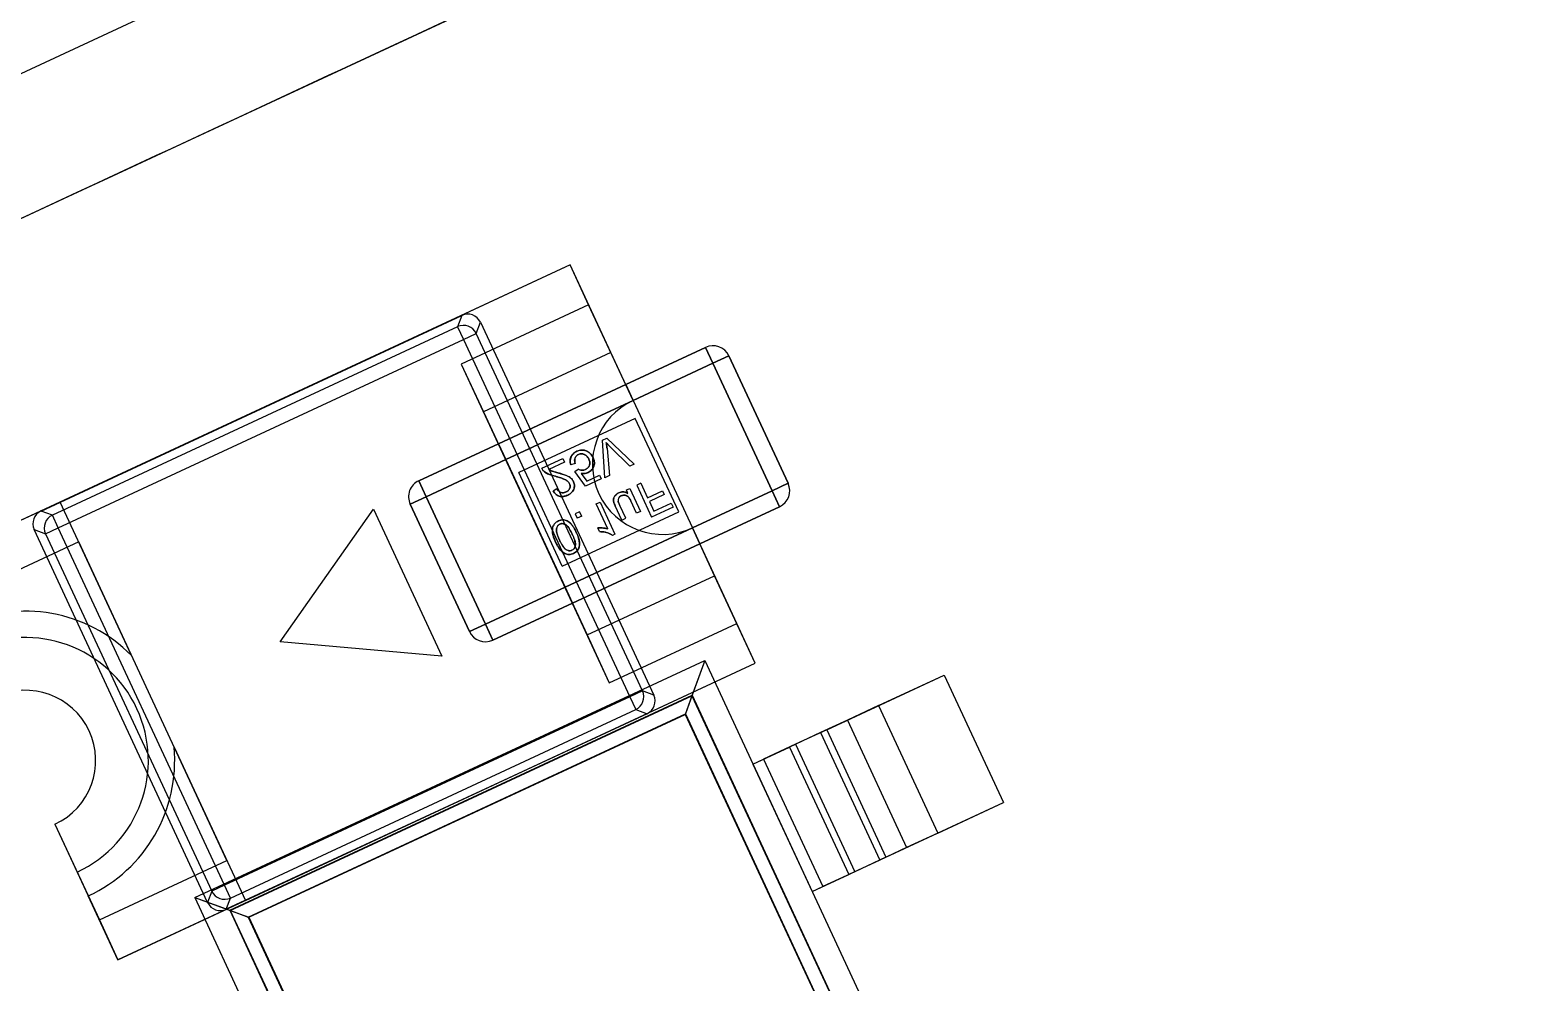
# Model space of a CAD drawing. Header units: millimetres. Extents: x 15 to 205, y 5 to 292.
# Drawn here: x 103.818 to 108.08, y 190.354 to 193.063 of the extents above; entities that cross this region are included whole.
import ezdxf

# ---------------------------------------------------------------- set-up
doc = ezdxf.new("R2010")
doc.units = ezdxf.units.MM

msp = doc.modelspace()

# ---------------------------------------------------------------- linework, layer by layer
at = {"color": 7, "linetype": 'Continuous', "lineweight": 25}
for p, q in [((78.9422, 181.3827), (111.4162, 196.4851)), ((109.3115, 195.0933), (77.5756, 180.3343)), ((105.3548, 192.3946), (103.5413, 191.5512)), ((105.3548, 192.3946), (103.904, 191.7199)), ((105.4075, 192.2812), (105.3548, 192.3946)), ((105.4708, 192.1452), (105.3548, 192.3946)), ((105.4075, 192.2812), (105.0448, 192.1126)), ((105.4708, 192.1452), (105.4075, 192.2812)), ((105.534, 192.0092), (105.4075, 192.2812)), ((103.8496, 191.6945), (105.0466, 192.2512)), ((105.0466, 192.2512), (105.0348, 192.219)), ((105.0879, 192.1997), (105.0996, 192.2318)), ((105.0996, 192.2318), (105.5931, 191.1709)), ((105.0348, 192.219), (103.8818, 191.6828)), ((105.0348, 192.219), (105.0517, 192.1828)), ((105.0517, 192.1828), (105.0879, 192.1997)), ((105.5609, 191.1826), (105.0879, 192.1997)), ((103.8986, 191.6466), (105.0517, 192.1828)), ((105.0517, 192.1828), (105.5247, 191.1658)), ((105.5135, 192.0548), (105.7401, 192.1602)), ((105.7401, 192.1602), (105.5135, 192.0548)), ((105.7401, 192.1602), (105.7612, 192.1149)), ((105.7612, 192.1149), (105.7401, 192.1602)), ((105.7401, 192.1602), (105.7401, 192.1602)), ((105.0448, 192.1126), (105.1081, 191.9765)), ((105.0448, 192.1126), (105.4665, 191.2058)), ((105.4708, 192.1452), (105.1081, 191.9765)), ((105.534, 192.0092), (105.4708, 192.1452)), ((105.5345, 192.0094), (105.7612, 192.1149)), ((105.7612, 192.1149), (105.5345, 192.0094)), ((105.7612, 192.1149), (105.8066, 192.1359)), ((105.8066, 192.1359), (105.7612, 192.1149)), ((105.7612, 192.1149), (105.9299, 191.7522)), ((105.9299, 191.7522), (105.7612, 192.1149)), ((105.9752, 191.7733), (105.8066, 192.1359)), ((105.8066, 192.1359), (105.8066, 192.1359)), ((105.8066, 192.1359), (105.9752, 191.7733)), ((105.5135, 192.0548), (105.1508, 191.8861)), ((105.1508, 191.8861), (105.5135, 192.0548)), ((105.5135, 192.0548), (105.5345, 192.0094)), ((105.5345, 192.0094), (105.5135, 192.0548)), ((105.5135, 192.0548), (105.5135, 192.0548)), ((105.1081, 191.9765), (105.4033, 191.3418)), ((105.1719, 191.8408), (105.5345, 192.0094)), ((105.5345, 192.0094), (105.1719, 191.8408)), ((105.5345, 192.0094), (105.7032, 191.6467)), ((105.5345, 192.0094), (105.7032, 191.6467)), ((105.5402, 191.9581), (105.209, 191.8041)), ((105.664, 191.6919), (105.5402, 191.9581)), ((105.4468, 191.8963), (105.4592, 191.902)), ((105.4539, 191.7893), (105.4468, 191.8963)), ((105.4592, 191.902), (105.5369, 191.8279)), ((104.9241, 191.7807), (105.1508, 191.8861)), ((105.1508, 191.8861), (104.9241, 191.7807)), ((105.1508, 191.8861), (105.1719, 191.8408)), ((105.1508, 191.8861), (105.1508, 191.8861)), ((105.1719, 191.8408), (105.1508, 191.8861)), ((105.4599, 191.8722), (105.4669, 191.7953)), ((105.5246, 191.8222), (105.4695, 191.8766)), ((105.1719, 191.8408), (104.9452, 191.7353)), ((104.9452, 191.7353), (105.1719, 191.8408)), ((105.1719, 191.8408), (105.3405, 191.4781)), ((105.1719, 191.8408), (105.3405, 191.4781)), ((105.2742, 191.816), (105.3341, 191.8438)), ((105.3391, 191.8331), (105.2946, 191.8125)), ((105.3341, 191.8438), (105.3391, 191.8331)), ((105.3692, 191.8301), (105.3571, 191.8256)), ((105.368, 191.8074), (105.3778, 191.8136)), ((105.3984, 191.7649), (105.368, 191.8074)), ((105.4056, 191.8467), (105.407, 191.8445)), ((105.5369, 191.8279), (105.5246, 191.8222)), ((104.9241, 191.7807), (104.9241, 191.7807)), ((104.9452, 191.7353), (104.9241, 191.7807)), ((104.9241, 191.7807), (104.9452, 191.7353)), ((105.3328, 191.5379), (105.209, 191.8041)), ((105.3514, 191.7754), (105.3524, 191.7739)), ((105.3665, 191.7726), (105.3657, 191.7752)), ((105.3862, 191.8017), (105.4024, 191.7797)), ((105.4435, 191.7859), (105.3984, 191.7649)), ((105.4024, 191.7797), (105.4385, 191.7965)), ((105.4385, 191.7965), (105.4435, 191.7859)), ((105.4669, 191.7953), (105.4539, 191.7893)), ((105.5563, 191.7736), (105.5443, 191.768)), ((105.5443, 191.768), (105.5865, 191.6774)), ((105.5563, 191.7736), (105.5755, 191.7324)), ((105.9299, 191.7522), (105.9752, 191.7733)), ((105.9752, 191.7733), (105.9299, 191.7522)), ((105.9752, 191.7733), (105.9752, 191.7733)), ((104.9452, 191.7353), (104.8998, 191.7143)), ((104.8998, 191.7143), (104.9452, 191.7353)), ((104.9452, 191.7353), (105.1138, 191.3726)), ((105.1138, 191.3726), (104.9452, 191.7353)), ((105.3064, 191.7521), (105.3173, 191.7586)), ((105.5149, 191.7544), (105.5248, 191.759)), ((105.5194, 191.7447), (105.5149, 191.7544)), ((105.5248, 191.759), (105.5554, 191.6933)), ((105.5442, 191.6881), (105.5279, 191.7233)), ((105.5755, 191.7324), (105.618, 191.7522)), ((105.623, 191.7415), (105.5805, 191.7217)), ((105.5805, 191.7217), (105.5935, 191.6937)), ((105.618, 191.7522), (105.623, 191.7415)), ((105.9299, 191.7522), (105.7032, 191.6467)), ((105.7032, 191.6467), (105.9299, 191.7522)), ((105.9299, 191.7522), (105.951, 191.7068)), ((105.951, 191.7068), (105.9299, 191.7522)), ((103.904, 191.7199), (103.5413, 191.5512)), ((103.8818, 191.6828), (103.8496, 191.6945)), ((103.8986, 191.6466), (103.8818, 191.6828)), ((104.107, 191.2834), (103.904, 191.7199)), ((104.5303, 191.3218), (104.7956, 191.6999)), ((104.7956, 191.6999), (104.9904, 191.2811)), ((104.8998, 191.7143), (104.8998, 191.7143)), ((105.0685, 191.3516), (104.8998, 191.7143)), ((104.8998, 191.7143), (105.0685, 191.3516)), ((105.3328, 191.5379), (105.664, 191.6919)), ((105.382, 191.6926), (105.3694, 191.6867)), ((105.3694, 191.6867), (105.3753, 191.674)), ((105.3879, 191.6799), (105.3753, 191.674)), ((105.3879, 191.6799), (105.382, 191.6926)), ((105.4291, 191.7145), (105.4402, 191.7196)), ((105.4621, 191.6436), (105.4291, 191.7145)), ((105.4402, 191.7196), (105.4825, 191.6286)), ((105.5022, 191.6685), (105.4832, 191.7092)), ((105.5133, 191.6737), (105.4963, 191.7101)), ((105.5554, 191.6933), (105.5442, 191.6881)), ((105.6477, 191.7058), (105.5865, 191.6774)), ((105.5935, 191.6937), (105.6427, 191.7166)), ((105.6427, 191.7166), (105.6477, 191.7058)), ((105.7243, 191.6014), (105.951, 191.7068)), ((105.951, 191.7068), (105.7243, 191.6014)), ((105.951, 191.7068), (105.951, 191.7068)), ((104.3236, 190.5805), (103.8302, 191.6415)), ((103.8302, 191.6415), (103.8624, 191.6297)), ((103.8624, 191.6297), (103.8986, 191.6466)), ((104.3716, 190.6295), (103.8986, 191.6466)), ((105.7032, 191.6467), (105.3405, 191.4781)), ((105.3405, 191.4781), (105.7032, 191.6467)), ((105.4386, 191.6358), (105.4336, 191.6466)), ((105.5022, 191.6685), (105.5133, 191.6737)), ((105.766, 191.5105), (105.7027, 191.6465)), ((105.8292, 191.3745), (105.7027, 191.6465)), ((105.7032, 191.6467), (105.7243, 191.6014)), ((105.7243, 191.6014), (105.7032, 191.6467)), ((103.9567, 191.6065), (103.5941, 191.4378)), ((103.8624, 191.6297), (104.3354, 190.6127)), ((104.3784, 190.6998), (103.9567, 191.6065)), ((105.3616, 191.4327), (105.7243, 191.6014)), ((105.7243, 191.6014), (105.3616, 191.4327)), ((105.4825, 191.6286), (105.4754, 191.6253)), ((105.7243, 191.6014), (105.7243, 191.6014)), ((105.4033, 191.3418), (105.766, 191.5105)), ((105.8292, 191.3745), (105.766, 191.5105)), ((105.8819, 191.2611), (105.766, 191.5105)), ((105.1138, 191.3726), (105.3405, 191.4781)), ((105.3405, 191.4781), (105.1138, 191.3726)), ((105.3616, 191.4327), (105.3405, 191.4781)), ((105.3405, 191.4781), (105.3616, 191.4327)), ((105.1349, 191.3273), (105.3616, 191.4327)), ((105.3616, 191.4327), (105.1349, 191.3273)), ((105.3616, 191.4327), (105.3616, 191.4327)), ((105.1138, 191.3726), (105.0685, 191.3516)), ((105.0685, 191.3516), (105.1138, 191.3726)), ((105.0685, 191.3516), (105.0685, 191.3516)), ((105.1138, 191.3726), (105.1349, 191.3273)), ((105.1349, 191.3273), (105.1138, 191.3726)), ((105.4033, 191.3418), (105.4665, 191.2058)), ((105.4665, 191.2058), (105.8292, 191.3745)), ((105.8819, 191.2611), (105.8292, 191.3745)), ((104.9904, 191.2811), (104.5303, 191.3218)), ((105.1349, 191.3273), (105.1349, 191.3273)), ((104.0685, 190.4178), (105.8819, 191.2611)), ((104.2873, 190.5945), (105.7381, 191.2692)), ((104.2873, 190.5945), (105.7381, 191.2692)), ((104.4311, 190.5864), (105.8819, 191.2611)), ((105.7381, 191.2692), (105.7013, 191.1685)), ((105.7381, 191.2692), (105.7019, 191.1702)), ((105.7381, 191.2692), (106.9821, 188.5944)), ((105.7381, 191.2692), (105.7381, 191.2692)), ((105.7381, 191.2692), (106.9821, 188.5944)), ((106.085, 191.0721), (106.4192, 191.2276)), ((106.2327, 191.1408), (106.4192, 191.2276)), ((106.4192, 191.2276), (106.4192, 191.2276)), ((106.4192, 191.2276), (106.5879, 190.8649)), ((106.4192, 191.2276), (106.5879, 190.8649)), ((104.3863, 190.5584), (105.7019, 191.1702)), ((104.3881, 190.5577), (105.7013, 191.1685)), ((105.5609, 191.1826), (105.5247, 191.1658)), ((105.5931, 191.1709), (105.5609, 191.1826)), ((105.7013, 191.1685), (105.682, 191.1157)), ((105.7019, 191.1702), (105.6828, 191.1178)), ((105.7013, 191.1685), (106.8813, 188.6312)), ((105.7019, 191.1702), (106.8831, 188.6305)), ((105.5247, 191.1658), (104.3716, 190.6295)), ((104.3884, 190.5933), (105.5415, 191.1295)), ((105.5247, 191.1658), (105.5415, 191.1295)), ((105.5415, 191.1295), (105.5737, 191.1178)), ((106.2327, 191.1408), (106.1439, 191.0995)), ((106.2327, 191.1408), (106.4013, 190.7781)), ((105.5737, 191.1178), (104.3767, 190.5611)), ((104.4388, 190.5392), (105.6828, 191.1178)), ((104.4409, 190.5385), (105.682, 191.1157)), ((105.682, 191.1157), (106.8285, 188.6504)), ((105.6828, 191.1178), (106.8306, 188.6497)), ((106.1439, 191.0995), (106.0677, 191.0641)), ((106.1439, 191.0995), (106.3125, 190.7368)), ((106.0677, 191.0641), (105.9789, 191.0228)), ((106.085, 191.0721), (105.9962, 191.0309)), ((106.0677, 191.0641), (106.2364, 190.7014)), ((106.085, 191.0721), (106.2537, 190.7095)), ((104.2282, 191.0229), (104.4311, 190.5864)), ((105.8751, 190.9746), (105.9789, 191.0228)), ((105.9962, 191.0309), (105.9051, 190.9885)), ((105.9789, 191.0228), (106.1476, 190.6601)), ((105.9962, 191.0309), (106.1649, 190.6682)), ((105.8751, 190.9746), (105.9051, 190.9885)), ((105.8751, 190.9746), (106.0438, 190.6119)), ((105.8751, 190.9746), (106.0438, 190.6119)), ((105.8751, 190.9746), (105.8751, 190.9746)), ((105.9051, 190.9885), (106.0737, 190.6258)), ((106.2537, 190.7095), (106.5879, 190.8649)), ((106.4013, 190.7781), (106.5879, 190.8649)), ((106.5879, 190.8649), (106.5879, 190.8649)), ((103.8892, 190.8031), (104.0157, 190.5311)), ((103.8892, 190.8031), (103.9525, 190.6671)), ((106.4013, 190.7781), (106.3125, 190.7368)), ((104.0157, 190.5311), (104.3784, 190.6998)), ((106.2364, 190.7014), (106.1476, 190.6601)), ((106.2537, 190.7095), (106.1649, 190.6682)), ((106.3125, 190.7368), (106.2364, 190.7014)), ((103.9525, 190.6671), (104.0157, 190.5311)), ((103.9525, 190.6671), (103.9841, 190.5991)), ((106.0438, 190.6119), (106.1476, 190.6601)), ((106.1649, 190.6682), (106.0737, 190.6258)), ((104.3354, 190.6127), (104.3236, 190.5805)), ((104.3716, 190.6295), (104.3354, 190.6127)), ((104.3884, 190.5933), (104.3716, 190.6295)), ((106.0438, 190.6119), (106.0737, 190.6258)), ((106.0438, 190.6119), (106.0438, 190.6119)), ((104.0685, 190.4178), (103.9841, 190.5991)), ((104.4311, 190.5864), (104.0685, 190.4178)), ((104.2873, 190.5945), (104.3881, 190.5577)), ((104.2873, 190.5945), (105.5313, 187.9197)), ((104.2873, 190.5945), (105.5313, 187.9197)), ((104.2873, 190.5945), (104.2873, 190.5945)), ((104.2873, 190.5945), (104.3863, 190.5584)), ((104.3767, 190.5611), (104.3884, 190.5933)), ((104.0157, 190.5311), (104.0685, 190.4178)), ((104.3863, 190.5584), (104.4388, 190.5392)), ((104.3863, 190.5584), (105.5674, 188.0187)), ((104.3881, 190.5577), (105.5681, 188.0204)), ((104.3881, 190.5577), (104.4409, 190.5385)), ((104.4388, 190.5392), (105.5866, 188.0711)), ((104.4409, 190.5385), (105.5874, 188.0732))]:
    msp.add_line(p, q, dxfattribs=at)
for centre, radius, start, end in [((105.0516, 192.1827), 0.0401, 25.1248, 114.7576), ((105.7612, 192.1149), 0.05, 24.9412, 114.9412), ((105.7612, 192.1149), 0.05, 24.9412, 114.9412), ((105.6184, 191.8279), 0.2, 114.9412, 294.9412), ((105.6184, 191.8279), 0.2, 114.9412, 294.9412), ((104.9452, 191.7353), 0.05, 114.9412, 204.9412), ((104.9452, 191.7353), 0.05, 114.9412, 204.9412), ((105.9299, 191.7522), 0.05, 294.9412, 24.9412), ((105.9299, 191.7522), 0.05, 294.9412, 24.9412), ((103.8988, 191.6465), 0.0401, 115.1248, 204.7576), ((103.8049, 190.9845), 0.425, 44.6912, 114.9412), ((103.8049, 190.9845), 0.425, 44.6912, 114.9412), ((105.1138, 191.3726), 0.05, 204.9412, 294.9412), ((105.1138, 191.3726), 0.05, 204.9412, 294.9412), ((103.8049, 190.9845), 0.35, 294.9412, 114.9412), ((103.8049, 190.9845), 0.35, 294.9412, 114.9412), ((103.8049, 190.9845), 0.2, 294.9412, 114.9412), ((103.8049, 190.9845), 0.2, 294.9412, 114.9412), ((105.5245, 191.1658), 0.0401, 295.1248, 24.7576), ((103.8049, 190.9845), 0.425, 294.9412, 5.1913), ((103.8049, 190.9845), 0.425, 294.9412, 5.1913), ((104.3717, 190.6297), 0.0401, 205.1248, 294.7576)]:
    msp.add_arc(centre, radius, start, end, dxfattribs=at)
for centre, major_axis in [((105.0634, 192.2149), (0.0138, 0.0377)), ((103.8666, 191.6583), (-0.0377, 0.0138)), ((105.5567, 191.1541), (0.0377, -0.0138)), ((104.3599, 190.5975), (-0.0138, -0.0377))]:
    msp.add_ellipse(centre, major_axis=major_axis, ratio=0.997265, start_param=5.499157, end_param=7.067214, dxfattribs=at)
at = {"color": 7, "linetype": 'Continuous', "lineweight": 25, "extrusion": (-3.68652e-08, 7.92698e-08, 1)}
msp.add_ellipse((105.5144, 191.7219), major_axis=(0.0226, -0.0069, 0), ratio=0.721307, start_param=2.453792, end_param=3.525655, dxfattribs=at)
at = {"color": 7, "linetype": 'Continuous', "lineweight": 25, "extrusion": (-5.5803e-08, 1.69604e-08, 1)}
msp.add_ellipse((105.5144, 191.7219), major_axis=(0.0226, -0.0069, 0), ratio=0.721307, start_param=2.453792, end_param=3.525655, dxfattribs=at)
at = {"color": 7, "linetype": 'Continuous', "lineweight": 25}
for points, knots in [([(126.2342, 206.1335), (123.4476, 204.8375), (117.9458, 202.2789), (109.6769, 198.4331), (100.006, 193.9358), (88.8841, 188.7635), (80.5296, 184.8781), (76.3635, 182.9406)], [0, 0, 0, 0, 0.167631, 0.330958, 0.497429, 0.749386, 1, 1, 1, 1]), ([(110.4541, 192.1175), (110.6139, 191.7577), (110.9335, 191.0379), (111.2912, 190.0856), (111.5376, 189.2799), (111.6381, 188.7191), (111.6414, 188.2762), (111.589, 187.9459), (111.4648, 187.63), (111.2646, 187.3216), (110.9875, 187.0335), (110.542, 186.6785), (109.921, 186.2955), (109.0889, 185.8868), (108.1915, 185.5007), (107.227, 185.1754), (106.3875, 184.9966), (105.6962, 184.9464), (105.1545, 184.989), (104.64, 185.1404), (104.1421, 185.4083), (103.6818, 185.7986), (103.1656, 186.3867), (102.6342, 187.1694), (102.0975, 188.1343), (101.6784, 189.158), (101.3793, 190.1156), (101.2208, 190.9313), (101.1958, 191.5951), (101.2817, 192.171), (101.4978, 192.6972), (101.8394, 193.2049), (102.3166, 193.6862), (103.0876, 194.2793), (104.1391, 194.917), (105.3402, 195.4734), (106.2862, 195.8057), (106.9416, 195.9299), (107.4853, 195.9411), (107.9621, 195.7952), (108.3427, 195.5311), (108.7073, 195.1735), (109.1687, 194.5489), (109.6399, 193.7349), (110.0917, 192.8803), (110.3333, 192.3718), (110.4541, 192.1175)], [0, 0, 0, 0, 0.034501, 0.069013, 0.090616, 0.112157, 0.123134, 0.134092, 0.145182, 0.156274, 0.169047, 0.181851, 0.207461, 0.233145, 0.26306, 0.29304, 0.322803, 0.339536, 0.356238, 0.373128, 0.390026, 0.409638, 0.429295, 0.461542, 0.49376, 0.525987, 0.558206, 0.582571, 0.601283, 0.619951, 0.637409, 0.65489, 0.676883, 0.698933, 0.741893, 0.784864, 0.814612, 0.829766, 0.844855, 0.864875, 0.877736, 0.890629, 0.914635, 0.950671, 0.975335, 1, 1, 1, 1]), ([(109.9144, 193.2105), (109.7293, 193.5529), (109.4264, 194.1134), (108.9663, 194.8313), (108.6004, 195.2818), (108.2631, 195.5793), (107.9771, 195.7591), (107.6548, 195.8747), (107.2913, 195.9257), (106.8965, 195.9043), (106.3515, 195.8005), (105.6774, 195.5843), (104.8379, 195.2222), (103.9587, 194.7885), (103.069, 194.2557), (102.3767, 193.7249), (101.8823, 193.2269), (101.5588, 192.786), (101.3355, 192.295), (101.2134, 191.7436), (101.2096, 191.1449), (101.3193, 190.3799), (101.568, 189.4784), (101.9504, 188.4549), (102.451, 187.4805), (102.9874, 186.6275), (103.5091, 185.9653), (104.0075, 185.4997), (104.5075, 185.1815), (105.0562, 184.9983), (105.6684, 184.9277), (106.3434, 184.9797), (107.2868, 185.1821), (108.4441, 185.5696), (109.6407, 186.124), (110.5071, 186.6289), (111.0331, 187.0482), (111.4001, 187.4535), (111.6053, 187.9065), (111.6571, 188.3598), (111.6286, 188.8531), (111.4918, 189.4611), (111.2564, 190.1815), (110.9239, 191.0483), (110.4902, 192.0734), (110.1077, 192.8287), (109.9144, 193.2105)], [0, 0, 0, 0, 0.03451, 0.056497, 0.078424, 0.089509, 0.100574, 0.111782, 0.12299, 0.135547, 0.148133, 0.172927, 0.197793, 0.22825, 0.258775, 0.289084, 0.305898, 0.322682, 0.339663, 0.356651, 0.376026, 0.395445, 0.427376, 0.459276, 0.491186, 0.523084, 0.548363, 0.567392, 0.586374, 0.604134, 0.621916, 0.64374, 0.66562, 0.708263, 0.750924, 0.78088, 0.796128, 0.811312, 0.831282, 0.843843, 0.856433, 0.879539, 0.902592, 0.92563, 0.962407, 1, 1, 1, 1]), ([(81.4237, 172.0597), (85.5898, 173.9972), (93.9444, 177.8825), (104.3834, 182.7373), (112.6928, 186.6018), (118.8656, 189.4724), (125.0502, 192.3485), (129.1982, 194.2776), (131.2945, 195.2525)], [0, 0, 0, 0, 0.250614, 0.502571, 0.627963, 0.750476, 0.873897, 1, 1, 1, 1]), ([(80.4357, 181.6644), (81.3873, 182.107), (84.2425, 183.4348), (89.0018, 185.6481), (93.7653, 187.8635), (97.5776, 189.6364), (100.9629, 191.2108), (104.1315, 192.6844), (107.092, 194.0612), (108.5717, 194.7493), (109.3115, 195.0933)], [0, 0, 0, 0, 0.098942, 0.296859, 0.494758, 0.593727, 0.692693, 0.846267, 0.923131, 1, 1, 1, 1]), ([(109.3115, 195.0933), (108.8357, 194.8721), (107.8842, 194.4296), (105.9777, 193.5429), (103.5944, 192.4346), (99.7824, 190.6618), (94.8726, 188.3784), (88.8635, 185.5838), (84.7588, 183.6749), (82.7064, 182.7204)], [0, 0, 0, 0, 0.053733, 0.107475, 0.214909, 0.322348, 0.537149, 0.768574, 1, 1, 1, 1]), ([(105.3571, 191.8256), (105.3564, 191.8278), (105.3552, 191.832), (105.3549, 191.8386), (105.356, 191.8449), (105.3585, 191.8509), (105.3625, 191.8563), (105.3679, 191.8611), (105.3722, 191.8633), (105.3745, 191.8645)], [0, 0, 0, 0, 0.144463, 0.279879, 0.412497, 0.547869, 0.690257, 0.838709, 1, 1, 1, 1]), ([(105.3745, 191.8645), (105.3723, 191.8634), (105.3682, 191.8612), (105.363, 191.8568), (105.359, 191.8516), (105.3563, 191.8456), (105.3549, 191.8392), (105.3551, 191.8323), (105.3564, 191.8279), (105.3571, 191.8256)], [0, 0, 0, 0, 0.1543037, 0.2966533, 0.4328678, 0.5684716, 0.7075221, 0.8489508, 1, 1, 1, 1]), ([(105.3787, 191.8553), (105.3771, 191.8545), (105.3741, 191.8528), (105.3707, 191.8489), (105.3686, 191.8445), (105.3678, 191.8398), (105.368, 191.835), (105.3688, 191.8318), (105.3692, 191.8301)], [0, 0, 0, 0, 0.1771873, 0.3459142, 0.5195667, 0.6641002, 0.8222683, 1, 1, 1, 1]), ([(105.3692, 191.8301), (105.3687, 191.8322), (105.3677, 191.8362), (105.3679, 191.8422), (105.3696, 191.847), (105.3721, 191.8506), (105.375, 191.8534), (105.3774, 191.8547), (105.3787, 191.8553)], [0, 0, 0, 0, 0.222448, 0.415606, 0.592711, 0.725925, 0.85946, 1, 1, 1, 1]), ([(105.3745, 191.8645), (105.3763, 191.8653), (105.3799, 191.8668), (105.3855, 191.8679), (105.3913, 191.8681), (105.3974, 191.8672), (105.4014, 191.8654), (105.4034, 191.8645)], [0, 0, 0, 0, 0.199598, 0.387205, 0.567982, 0.779985, 1, 1, 1, 1]), ([(105.4034, 191.8645), (105.4017, 191.8653), (105.3983, 191.8668), (105.3929, 191.8679), (105.3871, 191.8681), (105.3808, 191.8671), (105.3767, 191.8654), (105.3745, 191.8645)], [0, 0, 0, 0, 0.1875, 0.368229, 0.547936, 0.76625, 1, 1, 1, 1]), ([(105.4082, 191.8421), (105.4073, 191.8438), (105.4056, 191.8472), (105.402, 191.8513), (105.3979, 191.8545), (105.3932, 191.8565), (105.3884, 191.8575), (105.3833, 191.8572), (105.3802, 191.8559), (105.3787, 191.8553)], [0, 0, 0, 0, 0.1621419, 0.3103187, 0.4507727, 0.589236, 0.726204, 0.8601762, 1, 1, 1, 1]), ([(105.3787, 191.8553), (105.3802, 191.8559), (105.3831, 191.8571), (105.3879, 191.8575), (105.3926, 191.8567), (105.3973, 191.8548), (105.4017, 191.8517), (105.4054, 191.8474), (105.4072, 191.8439), (105.4082, 191.8421)], [0, 0, 0, 0, 0.133686, 0.261682, 0.391674, 0.529463, 0.676135, 0.830553, 1, 1, 1, 1]), ([(105.4034, 191.8645), (105.4054, 191.8634), (105.4095, 191.8611), (105.4142, 191.8566), (105.4179, 191.8517), (105.4196, 191.8483), (105.4205, 191.8465)], [0, 0, 0, 0, 0.275632, 0.549105, 0.769533, 1, 1, 1, 1]), ([(105.4205, 191.8465), (105.4194, 191.8487), (105.4171, 191.853), (105.4128, 191.858), (105.4082, 191.8619), (105.405, 191.8637), (105.4034, 191.8645)], [0, 0, 0, 0, 0.291236, 0.568272, 0.782761, 1, 1, 1, 1]), ([(105.4577, 191.8892), (105.4582, 191.8861), (105.4591, 191.8805), (105.4596, 191.8748), (105.4599, 191.8722)], [0, 0, 0, 0, 0.541014, 1, 1, 1, 1]), ([(105.4695, 191.8766), (105.4672, 191.8789), (105.4632, 191.883), (105.4594, 191.8873), (105.4577, 191.8892)], [0, 0, 0, 0, 0.563374, 1, 1, 1, 1]), ([(105.4577, 191.8892), (105.4598, 191.8868), (105.4636, 191.8825), (105.4677, 191.8784), (105.4695, 191.8766)], [0, 0, 0, 0, 0.556573, 1, 1, 1, 1]), ([(105.4599, 191.8722), (105.4595, 191.8754), (105.459, 191.8811), (105.4581, 191.8868), (105.4577, 191.8892)], [0, 0, 0, 0, 0.578948, 1, 1, 1, 1]), ([(105.2791, 191.8088), (105.278, 191.81), (105.276, 191.8122), (105.2747, 191.8148), (105.2742, 191.816)], [0, 0, 0, 0, 0.559174, 1, 1, 1, 1]), ([(105.2742, 191.816), (105.2749, 191.8145), (105.2762, 191.8119), (105.2782, 191.8098), (105.2791, 191.8088)], [0, 0, 0, 0, 0.55959, 1, 1, 1, 1]), ([(105.313, 191.7933), (105.3099, 191.7941), (105.3043, 191.7956), (105.2967, 191.7981), (105.29, 191.801), (105.2841, 191.8044), (105.2807, 191.8074), (105.2791, 191.8088)], [0, 0, 0, 0, 0.250026, 0.462526, 0.639632, 0.826444, 1, 1, 1, 1]), ([(105.2791, 191.8088), (105.2804, 191.8076), (105.2833, 191.8051), (105.2883, 191.8019), (105.2937, 191.7993), (105.2996, 191.7971), (105.306, 191.7951), (105.3105, 191.7939), (105.313, 191.7933)], [0, 0, 0, 0, 0.14655, 0.302151, 0.470548, 0.624035, 0.800387, 1, 1, 1, 1]), ([(105.2946, 191.8125), (105.2953, 191.8121), (105.2965, 191.8112), (105.2986, 191.8101), (105.3009, 191.8091), (105.3038, 191.8079), (105.3078, 191.8067), (105.3135, 191.805), (105.3178, 191.8039), (105.3203, 191.8032)], [0, 0, 0, 0, 0.081988, 0.167316, 0.256279, 0.353884, 0.50738, 0.722712, 1, 1, 1, 1]), ([(105.3203, 191.8032), (105.3184, 191.8037), (105.3148, 191.8047), (105.3101, 191.806), (105.3063, 191.8072), (105.3034, 191.8081), (105.2995, 191.8096), (105.2967, 191.8112), (105.2946, 191.8125)], [0, 0, 0, 0, 0.217413, 0.398675, 0.543824, 0.652936, 0.730952, 1, 1, 1, 1]), ([(105.3778, 191.8136), (105.3795, 191.8127), (105.3829, 191.8109), (105.3885, 191.8102), (105.3938, 191.8106), (105.3969, 191.8119), (105.3984, 191.8125)], [0, 0, 0, 0, 0.265638, 0.542753, 0.766246, 1, 1, 1, 1]), ([(105.3984, 191.8125), (105.3971, 191.8119), (105.3945, 191.8109), (105.3903, 191.8102), (105.3861, 191.8105), (105.3818, 191.8114), (105.3791, 191.8129), (105.3778, 191.8136)], [0, 0, 0, 0, 0.199202, 0.389728, 0.578211, 0.791542, 1, 1, 1, 1]), ([(105.3984, 191.8125), (105.3999, 191.8133), (105.4028, 191.8148), (105.4064, 191.8181), (105.409, 191.822), (105.4107, 191.8265), (105.4111, 191.8315), (105.4103, 191.8369), (105.4089, 191.8403), (105.4082, 191.8421)], [0, 0, 0, 0, 0.145425, 0.279889, 0.410466, 0.543743, 0.684954, 0.834511, 1, 1, 1, 1]), ([(105.4082, 191.8421), (105.4089, 191.8404), (105.4103, 191.8371), (105.4111, 191.832), (105.4108, 191.8271), (105.4093, 191.8226), (105.4067, 191.8184), (105.403, 191.8149), (105.4, 191.8133), (105.3984, 191.8125)], [0, 0, 0, 0, 0.158383, 0.30197, 0.437254, 0.570832, 0.707681, 0.847997, 1, 1, 1, 1]), ([(105.4205, 191.8465), (105.4215, 191.8442), (105.4233, 191.8396), (105.4243, 191.8324), (105.4236, 191.8254), (105.4213, 191.8187), (105.4175, 191.8126), (105.4124, 191.8075), (105.4081, 191.8052), (105.406, 191.8041)], [0, 0, 0, 0, 0.151725, 0.293034, 0.430958, 0.571258, 0.712663, 0.852858, 1, 1, 1, 1]), ([(105.406, 191.8041), (105.408, 191.8052), (105.4121, 191.8073), (105.4171, 191.8121), (105.4209, 191.8179), (105.4234, 191.8245), (105.4243, 191.8317), (105.4234, 191.8393), (105.4215, 191.8441), (105.4205, 191.8465)], [0, 0, 0, 0, 0.140688, 0.274721, 0.409169, 0.549261, 0.693859, 0.841386, 1, 1, 1, 1]), ([(105.3532, 191.7723), (105.3526, 191.7735), (105.3512, 191.7759), (105.3481, 191.7791), (105.3443, 191.782), (105.3397, 191.7845), (105.3344, 191.7867), (105.3283, 191.7889), (105.321, 191.7911), (105.3158, 191.7925), (105.313, 191.7933)], [0, 0, 0, 0, 0.08596, 0.17854, 0.281027, 0.397951, 0.512835, 0.651252, 0.813565, 1, 1, 1, 1]), ([(105.313, 191.7933), (105.3158, 191.7925), (105.3211, 191.7911), (105.3285, 191.7888), (105.3346, 191.7866), (105.3396, 191.7845), (105.344, 191.7821), (105.3478, 191.7794), (105.3511, 191.7761), (105.3525, 191.7735), (105.3532, 191.7723)], [0, 0, 0, 0, 0.189604, 0.354204, 0.494041, 0.60951, 0.703407, 0.812199, 0.909827, 1, 1, 1, 1]), ([(105.3203, 191.8032), (105.3232, 191.8024), (105.3285, 191.8009), (105.3358, 191.7986), (105.3417, 191.7965), (105.3465, 191.7945), (105.3505, 191.7925), (105.3546, 191.79), (105.3585, 191.7868), (105.3621, 191.7826), (105.3637, 191.7795), (105.3646, 191.7779)], [0, 0, 0, 0, 0.170771, 0.315443, 0.434158, 0.528793, 0.612894, 0.689852, 0.798263, 0.8999, 1, 1, 1, 1]), ([(105.3646, 191.7779), (105.3638, 191.7794), (105.3622, 191.7824), (105.3588, 191.7864), (105.3546, 191.79), (105.3501, 191.7927), (105.3455, 191.795), (105.3408, 191.7969), (105.3351, 191.7988), (105.3281, 191.801), (105.323, 191.8024), (105.3203, 191.8032)], [0, 0, 0, 0, 0.095552, 0.192373, 0.294571, 0.410375, 0.491485, 0.584357, 0.699773, 0.838283, 1, 1, 1, 1]), ([(105.3435, 191.7487), (105.3452, 191.7496), (105.3485, 191.7514), (105.3523, 191.7556), (105.3543, 191.7601), (105.355, 191.7645), (105.3547, 191.7685), (105.3537, 191.771), (105.3532, 191.7723)], [0, 0, 0, 0, 0.20527, 0.3930259, 0.5785196, 0.7181191, 0.8557957, 1, 1, 1, 1]), ([(105.3532, 191.7723), (105.3538, 191.7707), (105.3551, 191.7675), (105.3549, 191.7622), (105.3533, 191.7576), (105.3508, 191.7538), (105.3475, 191.7508), (105.3448, 191.7494), (105.3435, 191.7487)], [0, 0, 0, 0, 0.181805, 0.356715, 0.540394, 0.685956, 0.83656, 1, 1, 1, 1]), ([(105.3646, 191.7779), (105.3654, 191.7759), (105.3669, 191.7721), (105.3675, 191.7659), (105.3666, 191.7597), (105.3643, 191.7537), (105.3604, 191.7481), (105.3549, 191.7432), (105.3504, 191.7408), (105.348, 191.7396)], [0, 0, 0, 0, 0.135692, 0.264827, 0.39464, 0.530854, 0.675967, 0.829799, 1, 1, 1, 1]), ([(105.348, 191.7396), (105.3503, 191.7408), (105.3546, 191.743), (105.36, 191.7476), (105.3639, 191.753), (105.3664, 191.759), (105.3675, 191.7653), (105.367, 191.7718), (105.3654, 191.7758), (105.3646, 191.7779)], [0, 0, 0, 0, 0.162892, 0.310586, 0.449632, 0.586418, 0.723011, 0.85809, 1, 1, 1, 1]), ([(105.406, 191.8041), (105.4043, 191.8034), (105.4008, 191.802), (105.3957, 191.8012), (105.3908, 191.8011), (105.3877, 191.8015), (105.3862, 191.8017)], [0, 0, 0, 0, 0.272115, 0.545892, 0.76788, 1, 1, 1, 1]), ([(105.3862, 191.8017), (105.3881, 191.8015), (105.392, 191.801), (105.3973, 191.8014), (105.402, 191.8024), (105.4046, 191.8035), (105.406, 191.8041)], [0, 0, 0, 0, 0.293393, 0.572003, 0.785932, 1, 1, 1, 1]), ([(105.348, 191.7396), (105.3458, 191.7387), (105.3417, 191.737), (105.3355, 191.7356), (105.3296, 191.7354), (105.324, 191.7363), (105.3189, 191.7385), (105.3142, 191.742), (105.3099, 191.7465), (105.3076, 191.7502), (105.3064, 191.7521)], [0, 0, 0, 0, 0.144269, 0.274002, 0.392816, 0.505387, 0.617175, 0.733751, 0.860055, 1, 1, 1, 1]), ([(105.3064, 191.7521), (105.3077, 191.75), (105.3103, 191.746), (105.3152, 191.7411), (105.3208, 191.7377), (105.327, 191.7358), (105.3337, 191.7355), (105.3409, 191.7367), (105.3456, 191.7386), (105.348, 191.7396)], [0, 0, 0, 0, 0.154141, 0.293468, 0.42414, 0.553117, 0.690654, 0.837475, 1, 1, 1, 1]), ([(105.3173, 191.7586), (105.3181, 191.7572), (105.3195, 191.7544), (105.3226, 191.7509), (105.3261, 191.7484), (105.3301, 191.7468), (105.3344, 191.7463), (105.339, 191.7469), (105.3419, 191.7481), (105.3435, 191.7487)], [0, 0, 0, 0, 0.157051, 0.299194, 0.432976, 0.565228, 0.702248, 0.844546, 1, 1, 1, 1]), ([(105.3435, 191.7487), (105.3415, 191.7479), (105.3379, 191.7465), (105.332, 191.7463), (105.327, 191.7479), (105.3229, 191.7506), (105.3197, 191.7542), (105.3181, 191.7571), (105.3173, 191.7586)], [0, 0, 0, 0, 0.195228, 0.372429, 0.547832, 0.687594, 0.835763, 1, 1, 1, 1]), ([(105.4934, 191.7461), (105.4918, 191.7453), (105.4888, 191.7437), (105.4848, 191.7404), (105.4817, 191.7367), (105.4794, 191.7328), (105.4783, 191.7287), (105.4782, 191.7243), (105.4788, 191.7214), (105.4791, 191.7199)], [0, 0, 0, 0, 0.16067, 0.316826, 0.468585, 0.602477, 0.729169, 0.858798, 1, 1, 1, 1]), ([(105.4791, 191.7199), (105.4788, 191.7213), (105.4782, 191.7241), (105.4783, 191.7283), (105.4792, 191.7323), (105.4813, 191.7363), (105.4845, 191.7401), (105.4885, 191.7436), (105.4917, 191.7453), (105.4934, 191.7461)], [0, 0, 0, 0, 0.135083, 0.259422, 0.379724, 0.511277, 0.668406, 0.831852, 1, 1, 1, 1]), ([(105.4916, 191.7222), (105.4918, 191.7214), (105.4923, 191.7196), (105.4934, 191.7167), (105.4948, 191.7135), (105.4958, 191.7113), (105.4963, 191.7101)], [0, 0, 0, 0, 0.1843791, 0.4426888, 0.6981337, 1, 1, 1, 1]), ([(105.4963, 191.7101), (105.4957, 191.7116), (105.4944, 191.7143), (105.493, 191.7177), (105.4921, 191.7202), (105.4917, 191.7216), (105.4916, 191.7222)], [0, 0, 0, 0, 0.3761117, 0.6771109, 0.8612792, 1, 1, 1, 1]), ([(105.4934, 191.7461), (105.495, 191.7468), (105.4981, 191.7481), (105.5031, 191.7489), (105.5083, 191.7488), (105.5139, 191.7475), (105.5175, 191.7457), (105.5194, 191.7447)], [0, 0, 0, 0, 0.1922291, 0.3745798, 0.5535158, 0.7691684, 1, 1, 1, 1]), ([(105.5194, 191.7447), (105.5178, 191.7455), (105.5147, 191.7472), (105.5098, 191.7486), (105.5046, 191.749), (105.499, 191.7484), (105.4953, 191.7469), (105.4934, 191.7461)], [0, 0, 0, 0, 0.197155, 0.38233, 0.561707, 0.774766, 1, 1, 1, 1]), ([(105.5001, 191.7376), (105.5015, 191.7381), (105.5043, 191.7392), (105.5089, 191.7396), (105.5134, 191.7391), (105.5172, 191.7375), (105.5204, 191.7352), (105.523, 191.7321), (105.5255, 191.7281), (105.5271, 191.725), (105.5279, 191.7233)], [0, 0, 0, 0, 0.126761, 0.25345, 0.382118, 0.503755, 0.599559, 0.70855, 0.841369, 1, 1, 1, 1]), ([(105.5279, 191.7233), (105.5268, 191.7254), (105.525, 191.7291), (105.5217, 191.7338), (105.5181, 191.7371), (105.5139, 191.739), (105.5093, 191.7396), (105.5045, 191.7393), (105.5015, 191.7381), (105.5001, 191.7376)], [0, 0, 0, 0, 0.197388, 0.353695, 0.478917, 0.600121, 0.734203, 0.867231, 1, 1, 1, 1]), ([(105.4832, 191.7092), (105.4827, 191.7104), (105.4816, 191.7127), (105.4802, 191.7162), (105.4795, 191.7186), (105.4791, 191.7199)], [0, 0, 0, 0, 0.354082, 0.6502, 1, 1, 1, 1]), ([(105.4791, 191.7199), (105.4793, 191.7191), (105.4798, 191.7174), (105.4811, 191.7138), (105.4824, 191.7111), (105.4832, 191.7092)], [0, 0, 0, 0, 0.2065056, 0.4697353, 1, 1, 1, 1]), ([(105.3135, 191.6063), (105.3122, 191.6094), (105.3096, 191.6151), (105.3068, 191.6237), (105.3049, 191.6319), (105.3041, 191.6398), (105.305, 191.645), (105.3053, 191.6474)], [0, 0, 0, 0, 0.233972, 0.443775, 0.631156, 0.826539, 1, 1, 1, 1]), ([(105.3053, 191.6474), (105.305, 191.6454), (105.3043, 191.6411), (105.3046, 191.6341), (105.3061, 191.626), (105.309, 191.6166), (105.312, 191.6099), (105.3135, 191.6063)], [0, 0, 0, 0, 0.146012, 0.307047, 0.486952, 0.726886, 1, 1, 1, 1]), ([(105.3216, 191.6663), (105.3201, 191.6655), (105.3171, 191.664), (105.3131, 191.661), (105.3097, 191.6573), (105.307, 191.6528), (105.3059, 191.6492), (105.3053, 191.6474)], [0, 0, 0, 0, 0.201394, 0.390097, 0.571119, 0.782203, 1, 1, 1, 1]), ([(105.3053, 191.6474), (105.3058, 191.649), (105.3067, 191.652), (105.309, 191.6561), (105.3121, 191.66), (105.3163, 191.6636), (105.3198, 191.6654), (105.3216, 191.6663)], [0, 0, 0, 0, 0.1855379, 0.3652289, 0.5448509, 0.7642007, 1, 1, 1, 1]), ([(105.3258, 191.6572), (105.3248, 191.6566), (105.3226, 191.6555), (105.32, 191.6528), (105.318, 191.6496), (105.3166, 191.6457), (105.3159, 191.641), (105.3165, 191.6352), (105.3182, 191.6284), (105.3211, 191.6204), (105.3236, 191.6147), (105.325, 191.6117)], [0, 0, 0, 0, 0.072485, 0.143387, 0.21669, 0.296016, 0.385741, 0.496124, 0.633994, 0.801548, 1, 1, 1, 1]), ([(105.325, 191.6117), (105.3238, 191.6143), (105.3216, 191.6192), (105.319, 191.6263), (105.3171, 191.6324), (105.3162, 191.6377), (105.316, 191.6423), (105.3169, 191.6466), (105.3186, 191.6509), (105.3217, 191.6548), (105.3244, 191.6564), (105.3258, 191.6572)], [0, 0, 0, 0, 0.17044, 0.318531, 0.444923, 0.550666, 0.637563, 0.710269, 0.81202, 0.905714, 1, 1, 1, 1]), ([(105.3726, 191.6338), (105.371, 191.6371), (105.368, 191.6433), (105.3628, 191.6515), (105.3576, 191.6581), (105.3521, 191.6631), (105.3464, 191.6667), (105.3404, 191.6689), (105.3342, 191.6697), (105.3278, 191.6688), (105.3237, 191.6672), (105.3216, 191.6663)], [0, 0, 0, 0, 0.162183, 0.302972, 0.423942, 0.530446, 0.628087, 0.718888, 0.80804, 0.900098, 1, 1, 1, 1]), ([(105.3216, 191.6663), (105.3238, 191.6672), (105.3279, 191.6689), (105.3344, 191.6697), (105.3407, 191.6688), (105.3468, 191.6665), (105.3525, 191.6628), (105.3579, 191.6578), (105.363, 191.6513), (105.368, 191.6432), (105.371, 191.6371), (105.3726, 191.6338)], [0, 0, 0, 0, 0.101628, 0.19521, 0.285981, 0.378643, 0.476807, 0.582058, 0.701694, 0.840517, 1, 1, 1, 1]), ([(105.3611, 191.6285), (105.3599, 191.6311), (105.3576, 191.6359), (105.3539, 191.6425), (105.3503, 191.6478), (105.3469, 191.652), (105.3436, 191.655), (105.3396, 191.6572), (105.3353, 191.6586), (105.3303, 191.6589), (105.3273, 191.6578), (105.3258, 191.6572)], [0, 0, 0, 0, 0.170247, 0.318265, 0.444705, 0.550617, 0.637795, 0.710823, 0.812793, 0.90629, 1, 1, 1, 1]), ([(105.3258, 191.6572), (105.327, 191.6577), (105.3292, 191.6585), (105.3329, 191.6588), (105.3367, 191.6582), (105.3405, 191.6568), (105.3446, 191.6543), (105.3486, 191.6501), (105.3527, 191.6444), (105.357, 191.6371), (105.3597, 191.6315), (105.3611, 191.6285)], [0, 0, 0, 0, 0.0720168, 0.1426577, 0.215941, 0.2954859, 0.3856012, 0.4962679, 0.6342586, 0.8017643, 1, 1, 1, 1]), ([(105.4336, 191.6466), (105.4352, 191.6467), (105.4386, 191.6469), (105.4441, 191.6466), (105.4501, 191.6461), (105.4562, 191.6452), (105.4602, 191.6441), (105.4621, 191.6436)], [0, 0, 0, 0, 0.168655, 0.3589, 0.569072, 0.799665, 1, 1, 1, 1]), ([(105.4621, 191.6436), (105.4605, 191.644), (105.4572, 191.645), (105.4518, 191.6459), (105.4458, 191.6465), (105.4396, 191.6469), (105.4355, 191.6467), (105.4336, 191.6466)], [0, 0, 0, 0, 0.168118, 0.357772, 0.567819, 0.799003, 1, 1, 1, 1]), ([(105.4386, 191.6358), (105.4413, 191.6358), (105.4468, 191.6356), (105.4547, 191.6343), (105.4623, 191.6321), (105.4694, 191.6294), (105.4735, 191.6266), (105.4754, 191.6253)], [0, 0, 0, 0, 0.213195, 0.418181, 0.616362, 0.823523, 1, 1, 1, 1]), ([(105.4754, 191.6253), (105.4738, 191.6264), (105.4704, 191.6288), (105.4643, 191.6314), (105.4569, 191.6338), (105.4482, 191.6355), (105.4418, 191.6357), (105.4386, 191.6358)], [0, 0, 0, 0, 0.147974, 0.317418, 0.510239, 0.749724, 1, 1, 1, 1]), ([(105.3135, 191.6063), (105.3152, 191.603), (105.3182, 191.5967), (105.3234, 191.5885), (105.3286, 191.5819), (105.3342, 191.5769), (105.3399, 191.5734), (105.3458, 191.5711), (105.352, 191.5704), (105.3584, 191.5713), (105.3625, 191.5729), (105.3646, 191.5738)], [0, 0, 0, 0, 0.163081, 0.304328, 0.425348, 0.531657, 0.628924, 0.71913, 0.807783, 0.899768, 1, 1, 1, 1]), ([(105.3646, 191.5738), (105.3625, 191.5729), (105.3583, 191.5712), (105.3518, 191.5704), (105.3455, 191.5712), (105.3395, 191.5736), (105.3342, 191.577), (105.3296, 191.5811), (105.3254, 191.5859), (105.3213, 191.5917), (105.3173, 191.5986), (105.3148, 191.6037), (105.3135, 191.6063)], [0, 0, 0, 0, 0.10195, 0.195436, 0.285669, 0.377731, 0.475525, 0.558752, 0.650214, 0.753612, 0.869984, 1, 1, 1, 1]), ([(105.345, 191.5837), (105.3437, 191.5846), (105.341, 191.5864), (105.3374, 191.5904), (105.3334, 191.5959), (105.3292, 191.603), (105.3265, 191.6086), (105.325, 191.6117)], [0, 0, 0, 0, 0.12932, 0.282086, 0.461518, 0.709859, 1, 1, 1, 1]), ([(105.325, 191.6117), (105.3262, 191.6091), (105.3286, 191.6042), (105.3324, 191.5976), (105.3363, 191.5919), (105.3403, 191.5871), (105.3435, 191.5848), (105.345, 191.5837)], [0, 0, 0, 0, 0.248944, 0.467621, 0.657125, 0.845312, 1, 1, 1, 1]), ([(105.3602, 191.5829), (105.3613, 191.5835), (105.3635, 191.5847), (105.3661, 191.5873), (105.3681, 191.5906), (105.3695, 191.5945), (105.3703, 191.5992), (105.3696, 191.6049), (105.3679, 191.6117), (105.3651, 191.6198), (105.3625, 191.6254), (105.3611, 191.6285)], [0, 0, 0, 0, 0.072978, 0.144204, 0.217654, 0.296973, 0.386584, 0.496815, 0.634497, 0.801821, 1, 1, 1, 1]), ([(105.3611, 191.6285), (105.3623, 191.6259), (105.3645, 191.6209), (105.3672, 191.6139), (105.369, 191.6077), (105.37, 191.6024), (105.3701, 191.5979), (105.3692, 191.5935), (105.3675, 191.5893), (105.3644, 191.5853), (105.3616, 191.5837), (105.3602, 191.5829)], [0, 0, 0, 0, 0.170206, 0.318094, 0.444312, 0.54991, 0.636688, 0.709307, 0.811092, 0.9051, 1, 1, 1, 1]), ([(105.3646, 191.5738), (105.3667, 191.5749), (105.3705, 191.5769), (105.3753, 191.5813), (105.3788, 191.5866), (105.3809, 191.5925), (105.3817, 191.5986), (105.3815, 191.6046), (105.3808, 191.6107), (105.3792, 191.6176), (105.3764, 191.6254), (105.3739, 191.6309), (105.3726, 191.6338)], [0, 0, 0, 0, 0.099779, 0.192417, 0.282134, 0.3723, 0.46772, 0.549066, 0.637267, 0.737342, 0.857898, 1, 1, 1, 1]), ([(105.3726, 191.6338), (105.3738, 191.6311), (105.3761, 191.6261), (105.3787, 191.6188), (105.3805, 191.6125), (105.3813, 191.6067), (105.3817, 191.6015), (105.3815, 191.5966), (105.3806, 191.5915), (105.3786, 191.5863), (105.3751, 191.5812), (105.3705, 191.5768), (105.3666, 191.5748), (105.3646, 191.5738)], [0, 0, 0, 0, 0.130069, 0.242281, 0.337272, 0.419676, 0.496056, 0.567245, 0.634283, 0.722661, 0.810837, 0.901935, 1, 1, 1, 1]), ([(105.345, 191.5837), (105.3464, 191.583), (105.349, 191.5817), (105.3532, 191.5812), (105.357, 191.5816), (105.3591, 191.5825), (105.3602, 191.5829)], [0, 0, 0, 0, 0.29119, 0.562091, 0.77522, 1, 1, 1, 1]), ([(105.3602, 191.5829), (105.3588, 191.5824), (105.3561, 191.5813), (105.3519, 191.5812), (105.3482, 191.5821), (105.3461, 191.5832), (105.345, 191.5837)], [0, 0, 0, 0, 0.28333, 0.552379, 0.768585, 1, 1, 1, 1])]:
    msp.add_open_spline(points, degree=3, knots=knots, dxfattribs=at)

doc.saveas('drawing.dxf')
